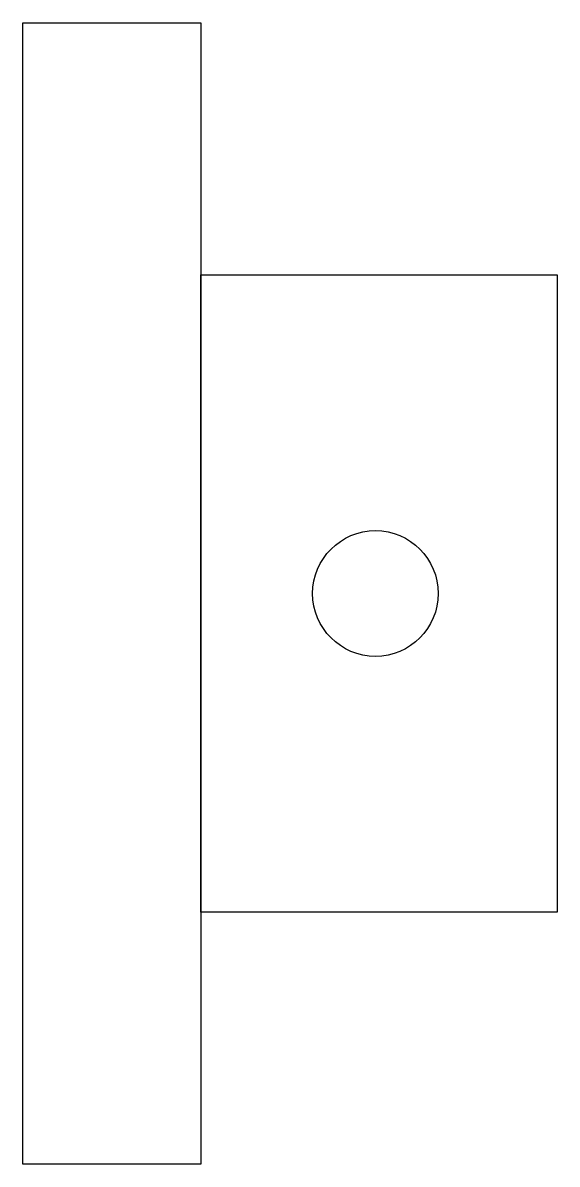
# Model space of a CAD drawing. Header units: inches. Extents: x -0.25 to 0.5, y -0.8 to 0.8.
import ezdxf

# ---------------------------------------------------------------- set-up
doc = ezdxf.new("R2010")
doc.units = ezdxf.units.IN
doc.header["$LTSCALE"] = 0.5
doc.header["$MEASUREMENT"] = 0
doc.layers.add('Mounting', color=4, linetype='CONTINUOUS')

msp = doc.modelspace()

# ---------------------------------------------------------------- linework, layer by layer
at = {"layer": 'Mounting', "color": 0, "transparency": 16777216}
for points in [[(-0.25, 0.8), (0, 0.8), (0, -0.8), (-0.25, -0.8)], [(0, 0.4467), (0.5, 0.4467), (0.5, -0.4467), (0, -0.4467)]]:
    msp.add_lwpolyline(points, close=True, dxfattribs=at)
msp.add_circle((0.2449, 0), 0.0881, dxfattribs=at)

doc.saveas('drawing.dxf')
